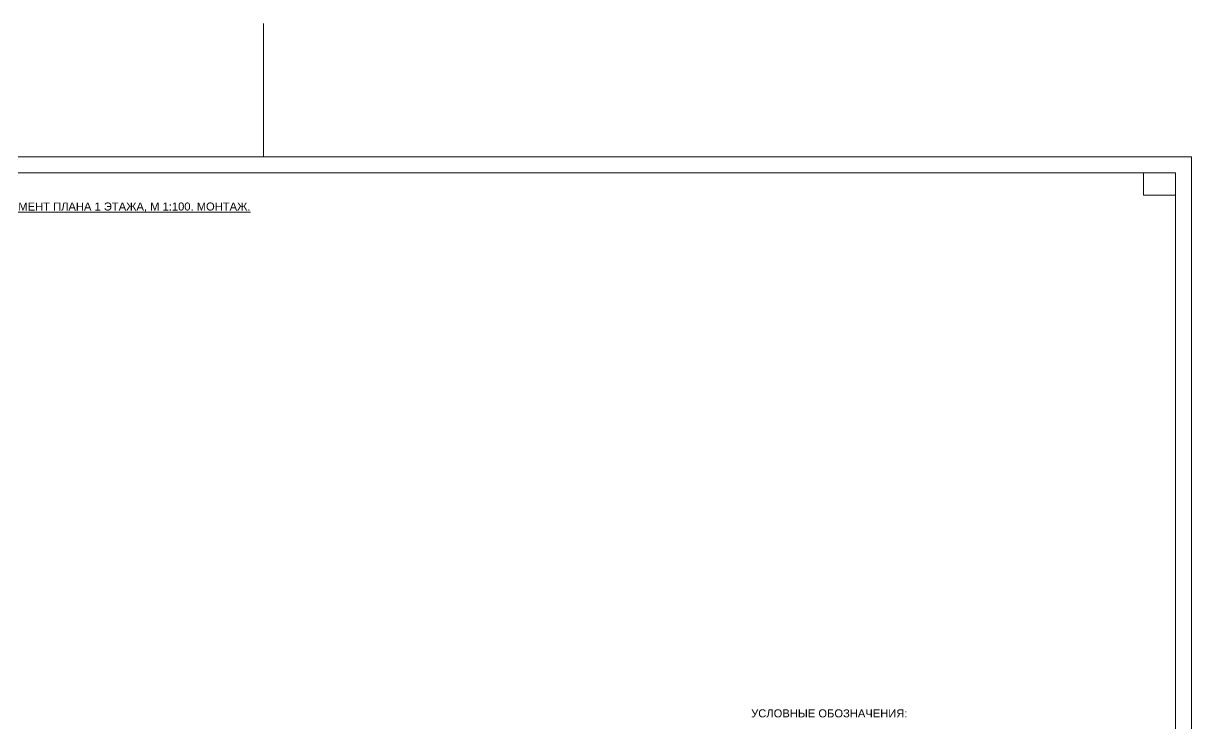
# Model space of a CAD drawing. Header units: metres. Extents: x -163 to 308, y -116 to 9.
# Drawn here: x 137.98 to 174.48, y -12.77 to 9.11 of the extents above; entities that cross this region are included whole.
import ezdxf
from ezdxf.enums import TextEntityAlignment as Align

# ---------------------------------------------------------------- set-up
doc = ezdxf.new("R2010")
doc.units = ezdxf.units.M
doc.header["$MEASUREMENT"] = 0
doc.linetypes.add('DGN Style 3', pattern=[20.175985, 14.411418, -5.764567])
doc.styles.add('Style-Arial', font='arial.ttf')

# ---------------------------------------------------------------- blocks, each defined once
blk = doc.blocks.new('*U293')
at = {"color": 7, "linetype": 'Continuous', "lineweight": 0}
blk.add_line((0.013, 20.5), (0.013, 24.667), dxfattribs=at)
at = {"color": 7, "linetype": 'Continuous', "lineweight": 13}
for p, q in [((-26.987, 20), (0.013, 20)), ((0.013, 20), (28.513, 20)), ((27.513, 20), (27.513, 19.3)), ((28.513, 20), (28.513, -20)), ((27.513, 19.3), (28.513, 19.3))]:
    blk.add_line(p, q, dxfattribs=at)
at = {"color": 7, "linetype": 'Continuous', "lineweight": 0, "flags": 128}
blk.add_lwpolyline([(29.013, 20.5), (-28.987, 20.5), (-28.987, -20.5), (29.013, -20.5), (29.013, 20.5)], close=True, dxfattribs=at)

msp = doc.modelspace()

# ---------------------------------------------------------------- block references
at = {"color": 7, "linetype": 'Continuous', "lineweight": 13}
msp.add_blockref('*U293', (145.46856724, -15.55985294), dxfattribs=at)

# ---------------------------------------------------------------- texts
at = {"color": 7, "linetype": 'Continuous', "lineweight": 13, "style": 'Style-Arial'}
msp.add_text('%%uФРАГМЕНТ ПЛАНА 1 ЭТАЖА, М 1:100. МОНТАЖ.%%U', height=0.25, dxfattribs=at).set_placement((136.89989447, 3.51076541), align=Align.TOP_LEFT)
at = {"color": 7, "linetype": 'DGN Style 3', "lineweight": 13, "style": 'Style-Arial'}
msp.add_text('УСЛОВНЫЕ ОБОЗНАЧЕНИЯ:', height=0.25, dxfattribs=at).set_placement((160.71848338, -12.3231535), align=Align.TOP_LEFT)

doc.saveas('drawing.dxf')
